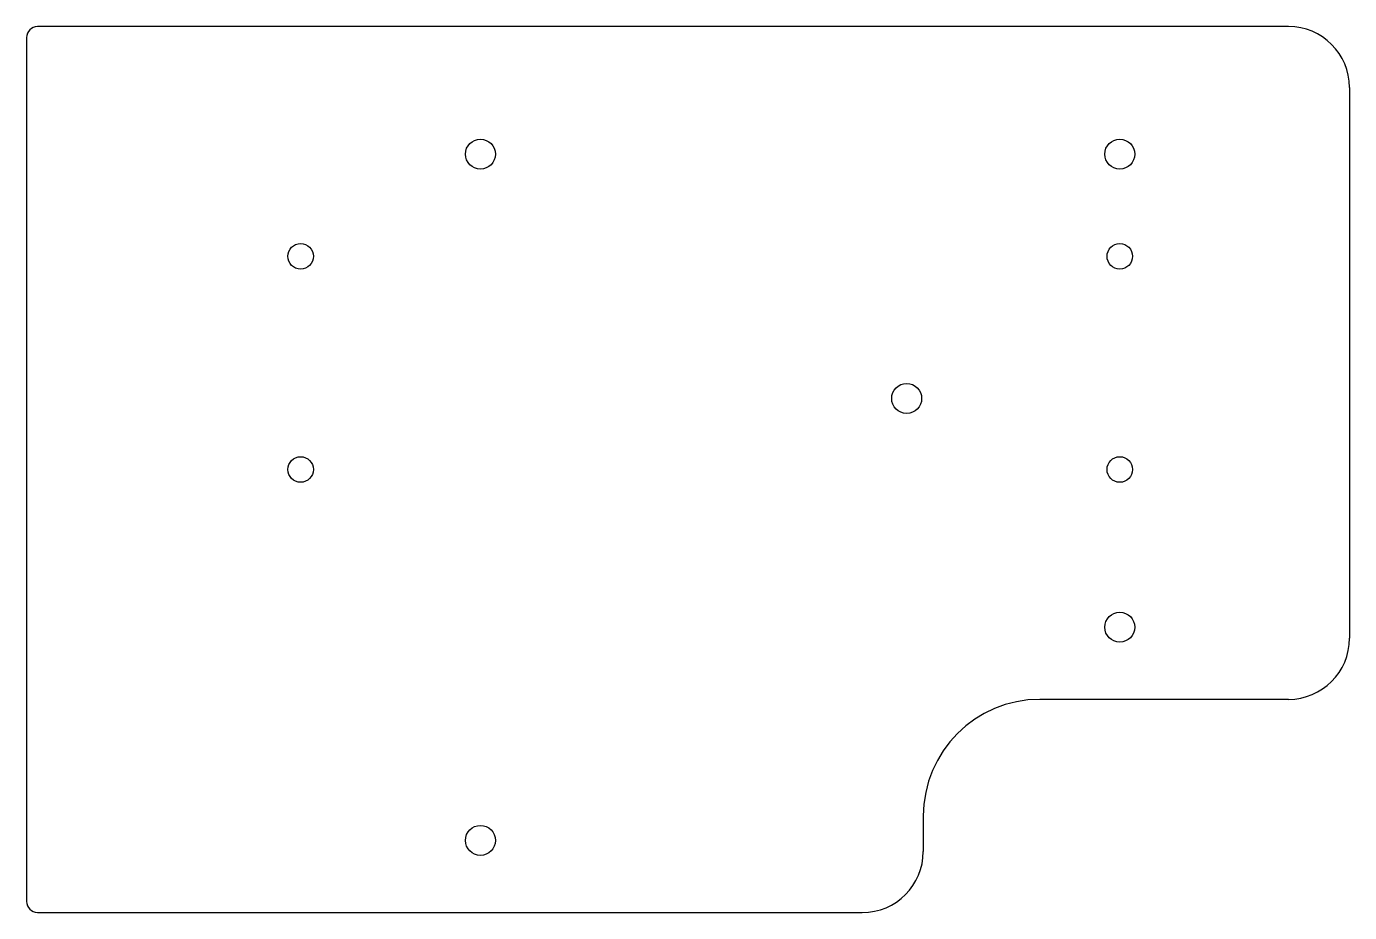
# Model space of a CAD drawing. Extents: x 234 to 353, y -78 to 2.
import ezdxf

# ---------------------------------------------------------------- set-up
doc = ezdxf.new("R2010")
doc.units = 0
doc.layers.add('VISIBLE', color=7, linetype='CONTINUOUS')

msp = doc.modelspace()

# ---------------------------------------------------------------- linework, layer by layer
at = {"layer": 'VISIBLE'}
for p, q in [((347.2, 1.5), (234.5, 1.5)), ((233.5, 0.5), (233.5, -77.3)), ((352.7, -4), (352.7, -53.6)), ((347.2, -59.1), (324.8, -59.1)), ((314.3, -69.6), (314.3, -72.8)), ((234.5, -78.3), (308.8, -78.3))]:
    msp.add_line(p, q, dxfattribs=at)
for centre, radius in [((274.4, -10), 1.35), ((332, -10), 1.35), ((258.2, -19.2), 1.15), ((332, -19.2), 1.15), ((312.8, -32), 1.35), ((258.2, -38.4), 1.15), ((332, -38.4), 1.15), ((332, -52.6), 1.35), ((274.4, -71.8), 1.35)]:
    msp.add_circle(centre, radius, dxfattribs=at)
for centre, radius, start, end in [((234.5, 0.5), 1, 90, 180), ((347.2, -4), 5.5, 0, 90), ((347.2, -53.6), 5.5, 270, 0), ((324.8, -69.6), 10.5, 90, 180), ((308.8, -72.8), 5.5, 270, 0), ((234.5, -77.3), 1, 180, 270)]:
    msp.add_arc(centre, radius, start, end, dxfattribs=at)

doc.saveas('drawing.dxf')
